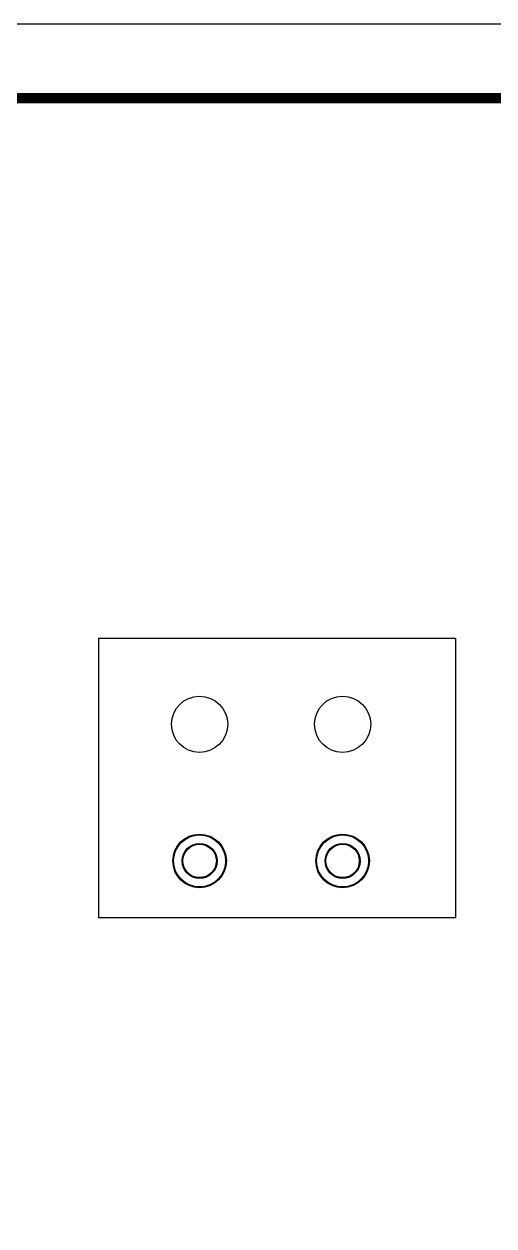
# Model space of a CAD drawing. Extents: x 16296675204 to 16296683393, y -37409618576 to -37409617244.
# Drawn here: x 16296678318.3 to 16296678388.5, y -37409617606.6 to -37409617427 of the extents above; entities that cross this region are included whole.
import ezdxf

# ---------------------------------------------------------------- set-up
doc = ezdxf.new("R2010")
doc.units = 0
doc.header["$LTSCALE"] = 10
doc.header["$MEASUREMENT"] = 0
doc.layers.get('0').update_dxf_attribs({"linetype": 'CONTINUOUS'})
doc.layers.add('1', color=7, linetype='CONTINUOUS')

msp = doc.modelspace()

# ---------------------------------------------------------------- linework, layer by layer
at = {"ltscale": 0.5}
msp.add_lwpolyline([(16296678028.306351, -37409617903.983459), (16296678679.306351, -37409617903.983459), (16296678679.306351, -37409617426.983459), (16296678028.306351, -37409617426.983459)], close=True, dxfattribs=at)
at = {"color": 5, "linetype": 'ByBlock', "lineweight": 200, "const_width": 1.5}
msp.add_lwpolyline([(16296678038.774549, -37409617883.558739), (16296678668.774549, -37409617883.558739), (16296678668.774549, -37409617438.058739), (16296678038.774549, -37409617438.058739)], close=True, dxfattribs=at)
at = {"color": 9, "linetype": 'Continuous'}
for centre, radius in [((16296678344.537399, -37409617531.607002), 4.2), ((16296678365.8925, -37409617531.607002), 4.2), ((16296678344.537399, -37409617552.019386), 4.000484), ((16296678344.537399, -37409617552.019386), 3.885546), ((16296678365.8925, -37409617552.019386), 4.000484), ((16296678365.8925, -37409617552.019386), 3.885546), ((16296678344.537399, -37409617552.019386), 2.615423), ((16296678365.8925, -37409617552.019386), 2.615423)]:
    msp.add_circle(centre, radius, dxfattribs=at)
at = {"color": 7, "linetype": 'Continuous'}
for centre in [(16296678344.537399, -37409617552.019386), (16296678365.8925, -37409617552.019386)]:
    msp.add_circle(centre, 2.5, dxfattribs=at)
at = {"layer": '1'}
for p, q in [((16296678329.434879, -37409617518.740196), (16296678382.751249, -37409617518.740196)), ((16296678329.434879, -37409617518.740196), (16296678329.434879, -37409617560.514236)), ((16296678382.751249, -37409617518.740196), (16296678382.751249, -37409617560.514236)), ((16296678382.751249, -37409617560.514236), (16296678329.434879, -37409617560.514236))]:
    msp.add_line(p, q, dxfattribs=at)

doc.saveas('drawing.dxf')
